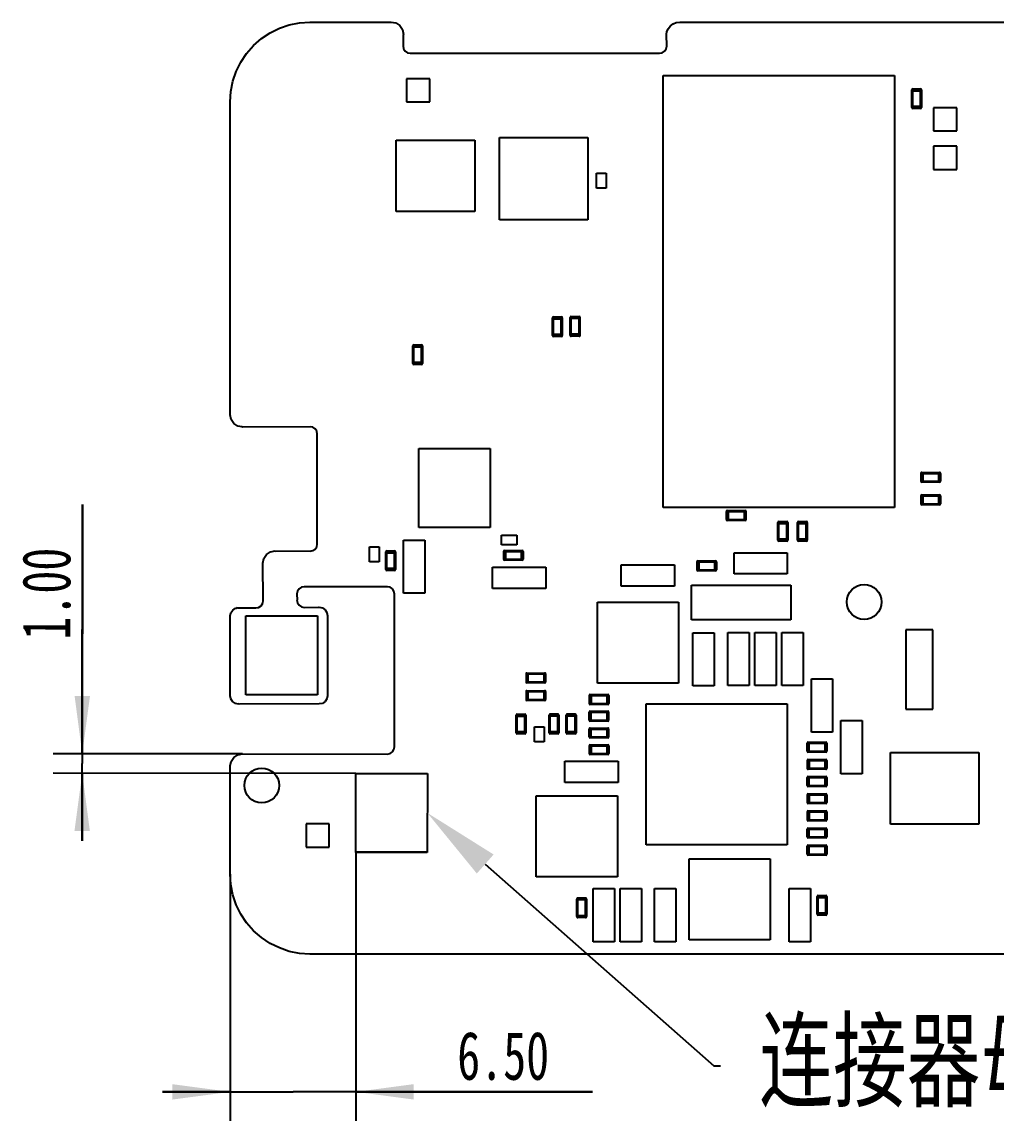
# Model space of a CAD drawing. Header units: millimetres. Extents: x 0 to 420, y 0 to 297.
# Drawn here: x 137.5 to 188, y 108.4 to 165.4 of the extents above; entities that cross this region are included whole.
import ezdxf
from ezdxf import colors
from ezdxf.entities.mleader import LeaderData, LeaderLine
from ezdxf.math import Vec2, Vec3

# ---------------------------------------------------------------- set-up
doc = ezdxf.new("R2010")
doc.units = ezdxf.units.MM
doc.header["$LTSCALE"] = 23.1
doc.linetypes.add('PHANTOM', pattern=[0.8, 0.45, -0.05, 0.1, -0.05, 0.1, -0.05])
doc.layers.get('0').update_dxf_attribs({"linetype": 'CONTINUOUS'})
doc.layers.add('DEFAULT_3', color=7, linetype='PHANTOM')
doc.styles.get("Standard").update_dxf_attribs({"font": 'txt', "width": 0.7})
doc.dimstyles.new('DIMSTYLE_1', dxfattribs={"dimtxt": 2.5, "dimasz": 3, "dimexe": 0.18, "dimexo": 0.0625, "dimgap": 0.09, "dimtad": 1, "dimzin": 0, "dimdsep": 46, "dimtxsty": 'Standard', "dimblk": '_FILLED', "dimblk1": '_FILLED', "dimblk2": '_FILLED', "dimcen": 0.09, "dimadec": 0, "dimazin": 0, "dimtp": 0.01, "dimtm": 0.01, "dimtfac": 1, "dimtofl": 0, "dimtmove": 0, "dimatfit": 3, "dimldrblk": '_FILLED', "dimfxl": 1, "dimtolj": 1, "dimtzin": 0, "dimarcsym": 0})

# ---------------------------------------------------------------- blocks, each defined once
blk = doc.blocks.new('_FILLED')
at = {"color": 0, "linetype": 'ByBlock'}
blk.add_solid([(0, 0), (-1, 0.133), (-1, -0.133)], dxfattribs=at)
blk = doc.blocks.new('*D1')
at = {"color": 2, "linetype": 'Continuous', "transparency": 16777216}
for p, q in [((140.593, 127.505), (140.606, 140.419)), ((140.606, 140.419), (140.593, 127.005)), ((148.888, 127.497), (139.093, 127.506)), ((140.589, 123.005), (140.593, 127.005)), ((154.765, 126.491), (139.092, 126.506)), ((140.592, 126.505), (140.589, 123.005))]:
    blk.add_line(p, q, dxfattribs=at)
at = {"color": 2, "linetype": 'Continuous', "transparency": 16777216, "xscale": 3, "yscale": 3, "zscale": 3}
for p, rotation in [((140.593, 127.505), 269.9442324329), ((140.592, 126.505), 89.94423243290001)]:
    blk.add_blockref('_FILLED', p, dxfattribs=dict(at, rotation=rotation))
at = {"color": 2, "linetype": 'Continuous', "transparency": 16777216, "insert": (137.474, 133.422), "char_height": 2.5, "width": 7, "attachment_point": 1, "rotation": 89.9442, "line_spacing_factor": 0.9}
blk.add_mtext('1.00', dxfattribs=at)
blk = doc.blocks.new('*D2')
at = {"color": 2, "linetype": 'Continuous', "transparency": 16777216}
for p, q in [((154.761, 122.408), (154.763, 108.497)), ((148.257, 121.269), (148.259, 108.496)), ((148.258, 109.996), (144.758, 109.995)), ((144.758, 109.995), (151.511, 109.996)), ((167.013, 109.998), (151.511, 109.996)), ((154.763, 109.997), (167.013, 109.998))]:
    blk.add_line(p, q, dxfattribs=at)
at = {"color": 2, "linetype": 'Continuous', "transparency": 16777216, "xscale": 3, "yscale": 3, "zscale": 3}
for p, rotation in [((148.258, 109.996), 0.0091213056), ((154.763, 109.997), 180.0039091487999)]:
    blk.add_blockref('_FILLED', p, dxfattribs=dict(at, rotation=rotation))
at = {"color": 2, "linetype": 'Continuous', "transparency": 16777216, "insert": (160.013, 113.123), "char_height": 2.5, "width": 7, "attachment_point": 1, "line_spacing_factor": 0.9}
blk.add_mtext('6.50', dxfattribs=at)

msp = doc.modelspace()

# ---------------------------------------------------------------- linework, layer by layer
at = {"color": 6, "linetype": 'Continuous'}
for p, q in [((151.318, 165.265), (151.849, 165.37)), ((151.849, 165.37), (152.388, 165.401)), ((152.388, 165.401), (156.589, 165.409)), ((156.589, 165.409), (156.833, 165.36)), ((171.196, 165.313), (171.361, 165.382)), ((171.361, 165.382), (171.538, 165.405)), ((171.538, 165.405), (171.6, 165.397)), ((171.6, 165.397), (235.788, 165.406)), ((149.871, 164.551), (150.32, 164.851)), ((150.32, 164.851), (150.806, 165.091)), ((150.806, 165.091), (151.318, 165.265)), ((156.833, 165.36), (157.041, 165.222)), ((157.041, 165.222), (157.179, 165.014)), ((157.179, 165.014), (157.228, 164.769)), ((170.858, 164.781), (170.876, 164.897)), ((170.876, 164.897), (170.945, 165.062)), ((170.945, 165.062), (171.054, 165.204)), ((171.054, 165.204), (171.196, 165.313)), ((149.464, 164.194), (149.871, 164.551)), ((157.216, 164.769), (157.209, 164.169)), ((157.228, 164.769), (157.216, 164.769)), ((170.851, 164.769), (170.858, 164.781)), ((170.864, 164.16), (170.851, 164.769)), ((148.806, 163.337), (149.107, 163.787)), ((149.107, 163.787), (149.464, 164.194)), ((157.209, 164.169), (157.238, 164.024)), ((157.238, 164.024), (157.32, 163.901)), ((157.32, 163.901), (157.443, 163.818)), ((157.443, 163.818), (157.579, 163.794)), ((157.579, 163.794), (170.489, 163.789)), ((170.489, 163.789), (170.634, 163.818)), ((170.634, 163.818), (170.757, 163.901)), ((170.757, 163.901), (170.839, 164.024)), ((170.839, 164.024), (170.864, 164.16)), ((148.567, 162.852), (148.806, 163.337)), ((148.393, 162.34), (148.567, 162.852)), ((148.288, 161.809), (148.393, 162.34)), ((148.252, 161.269), (148.288, 161.809)), ((148.256, 145.06), (148.252, 161.269)), ((148.251, 145.069), (148.261, 145.071)), ((148.298, 144.826), (148.256, 145.06)), ((148.436, 144.619), (148.298, 144.826)), ((148.644, 144.48), (148.436, 144.619)), ((148.866, 144.438), (148.644, 144.48)), ((148.888, 144.431), (148.866, 144.438)), ((152.398, 144.445), (148.888, 144.431)), ((152.534, 144.42), (152.398, 144.445)), ((152.657, 144.338), (152.534, 144.42)), ((152.739, 144.215), (152.657, 144.338)), ((152.768, 144.069), (152.739, 144.215)), ((152.763, 138.36), (152.768, 144.069)), ((150.344, 137.97), (150.588, 138.019)), ((150.588, 138.019), (150.588, 138.006)), ((150.588, 138.006), (152.389, 138.016)), ((152.389, 138.016), (152.39, 137.998)), ((152.39, 137.998), (152.537, 138.028)), ((152.537, 138.028), (152.658, 138.109)), ((152.658, 138.109), (152.74, 138.231)), ((152.74, 138.231), (152.763, 138.36)), ((149.951, 137.388), (149.998, 137.624)), ((149.998, 137.624), (150.136, 137.831)), ((150.136, 137.831), (150.344, 137.97)), ((149.961, 135.466), (149.951, 137.388)), ((151.738, 135.925), (151.713, 135.789)), ((151.713, 135.789), (151.726, 135.469)), ((151.82, 136.048), (151.738, 135.925)), ((151.943, 136.13), (151.82, 136.048)), ((152.088, 136.159), (151.943, 136.13)), ((156.398, 136.155), (152.088, 136.159)), ((156.534, 136.13), (156.398, 136.155)), ((156.657, 136.048), (156.534, 136.13)), ((156.739, 135.925), (156.657, 136.048)), ((156.768, 135.779), (156.739, 135.925)), ((156.764, 127.86), (156.768, 135.779)), ((149.725, 135.091), (149.853, 135.177)), ((149.853, 135.177), (149.939, 135.305)), ((149.939, 135.305), (149.969, 135.455)), ((149.967, 135.466), (149.961, 135.466)), ((149.969, 135.455), (149.967, 135.466)), ((151.708, 135.469), (151.738, 135.322)), ((151.726, 135.469), (151.708, 135.469)), ((151.738, 135.322), (151.82, 135.199)), ((151.82, 135.199), (151.944, 135.116)), ((148.251, 134.637), (148.26, 134.66)), ((148.258, 130.508), (148.251, 134.637)), ((148.26, 134.66), (148.289, 134.809)), ((148.289, 134.809), (148.384, 134.95)), ((148.384, 134.95), (148.525, 135.044)), ((148.525, 135.044), (148.585, 135.056)), ((148.585, 135.056), (148.641, 135.079)), ((148.641, 135.079), (148.641, 135.069)), ((148.641, 135.069), (148.679, 135.075)), ((148.679, 135.075), (148.695, 135.073)), ((148.695, 135.073), (149.585, 135.063)), ((151.944, 135.116), (152.079, 135.092)), ((152.079, 135.092), (152.813, 135.105)), ((152.813, 135.105), (152.845, 135.092)), ((152.845, 135.092), (152.859, 135.099)), ((152.859, 135.099), (153.029, 135.065)), ((153.029, 135.065), (153.17, 134.97)), ((153.17, 134.97), (153.265, 134.829)), ((153.265, 134.829), (153.299, 134.659)), ((153.299, 134.659), (153.29, 134.637)), ((153.294, 134.637), (153.297, 130.517)), ((148.286, 130.35), (148.258, 130.508)), ((148.38, 130.209), (148.286, 130.35)), ((148.522, 130.114), (148.38, 130.209)), ((148.692, 130.081), (148.522, 130.114)), ((148.712, 130.089), (148.692, 130.081)), ((148.736, 130.079), (148.712, 130.089)), ((152.871, 130.086), (148.736, 130.079)), ((153.028, 130.114), (152.871, 130.086)), ((153.169, 130.209), (153.028, 130.114)), ((153.264, 130.35), (153.169, 130.209)), ((153.297, 130.517), (153.264, 130.35)), ((156.739, 127.724), (156.764, 127.86)), ((148.298, 127.114), (148.436, 127.322)), ((148.436, 127.322), (148.644, 127.46)), ((148.644, 127.46), (148.888, 127.509)), ((148.888, 127.509), (148.888, 127.497)), ((148.888, 127.497), (156.388, 127.489)), ((156.388, 127.489), (156.534, 127.518)), ((156.534, 127.518), (156.657, 127.601)), ((156.657, 127.601), (156.739, 127.724)), ((148.256, 126.878), (148.298, 127.114)), ((148.257, 121.269), (148.256, 126.878)), ((148.288, 120.729), (148.257, 121.269)), ((148.393, 120.199), (148.288, 120.729)), ((148.567, 119.686), (148.393, 120.199)), ((148.806, 119.201), (148.567, 119.686)), ((149.107, 118.751), (148.806, 119.201)), ((149.464, 118.345), (149.107, 118.751)), ((149.871, 117.988), (149.464, 118.345)), ((150.32, 117.687), (149.871, 117.988)), ((150.806, 117.448), (150.32, 117.687)), ((151.318, 117.274), (150.806, 117.448)), ((151.849, 117.168), (151.318, 117.274)), ((152.388, 117.133), (151.849, 117.168)), ((235.788, 117.138), (152.388, 117.133))]:
    msp.add_line(p, q, dxfattribs=at)
at = {"color": 7, "linetype": 'Continuous'}
for p, q in [((170.682, 140.255), (170.682, 162.636)), ((170.682, 162.636), (182.661, 162.636)), ((182.661, 162.636), (182.661, 140.255)), ((157.387, 162.471), (157.387, 161.268)), ((158.59, 162.471), (157.387, 162.471)), ((158.59, 161.268), (158.59, 162.471)), ((183.555, 160.981), (183.555, 161.895)), ((183.555, 161.845), (184.063, 161.845)), ((183.605, 161.946), (184.012, 161.946)), ((184.063, 161.895), (184.063, 160.981)), ((157.387, 161.268), (158.59, 161.268)), ((184.063, 161.032), (183.555, 161.032)), ((184.012, 160.93), (183.605, 160.93)), ((184.687, 160.971), (184.687, 159.768)), ((185.89, 160.971), (184.687, 160.971)), ((185.89, 159.768), (185.89, 160.971)), ((184.687, 159.768), (185.89, 159.768)), ((156.847, 155.593), (156.847, 159.296)), ((156.847, 159.296), (160.93, 159.296)), ((160.93, 159.296), (160.93, 155.593)), ((162.207, 155.158), (162.207, 159.431)), ((162.207, 159.431), (166.77, 159.431)), ((166.77, 159.431), (166.77, 155.158)), ((184.687, 158.971), (184.687, 157.768)), ((185.89, 158.971), (184.687, 158.971)), ((185.89, 157.768), (185.89, 158.971)), ((167.225, 156.798), (167.225, 157.586)), ((167.225, 157.586), (167.728, 157.586)), ((167.728, 157.586), (167.728, 156.798)), ((184.687, 157.768), (185.89, 157.768)), ((167.728, 156.798), (167.225, 156.798)), ((160.93, 155.593), (156.847, 155.593)), ((166.77, 155.158), (162.207, 155.158)), ((164.948, 149.166), (164.948, 150.08)), ((164.948, 150.029), (165.456, 150.029)), ((164.999, 150.131), (165.405, 150.131)), ((165.456, 150.08), (165.456, 149.166)), ((165.864, 149.182), (165.864, 150.097)), ((166.372, 150.046), (165.864, 150.046)), ((166.322, 150.147), (165.915, 150.147)), ((166.372, 150.097), (166.372, 149.182)), ((165.456, 149.217), (164.948, 149.217)), ((165.405, 149.115), (164.999, 149.115)), ((166.372, 149.233), (165.864, 149.233)), ((166.322, 149.131), (165.915, 149.131)), ((157.709, 147.718), (157.709, 148.632)), ((157.709, 148.582), (158.217, 148.582)), ((157.76, 148.683), (158.166, 148.683)), ((158.217, 148.632), (158.217, 147.718)), ((158.217, 147.769), (157.709, 147.769)), ((158.166, 147.667), (157.76, 147.667)), ((158.017, 139.228), (158.017, 143.311)), ((158.017, 143.311), (161.72, 143.311)), ((161.72, 143.311), (161.72, 139.228)), ((184.028, 142.033), (184.028, 141.626)), ((184.079, 142.084), (184.993, 142.084)), ((184.13, 142.084), (184.13, 141.576)), ((184.942, 142.084), (184.942, 141.576)), ((185.044, 142.033), (185.044, 141.626)), ((184.993, 141.576), (184.079, 141.576)), ((184.028, 140.864), (184.028, 140.458)), ((184.079, 140.915), (184.993, 140.915)), ((184.13, 140.915), (184.13, 140.407)), ((184.942, 140.915), (184.942, 140.407)), ((185.044, 140.864), (185.044, 140.458)), ((184.993, 140.407), (184.079, 140.407)), ((182.661, 140.255), (170.682, 140.255)), ((173.953, 139.645), (173.953, 140.051)), ((174.004, 140.102), (174.919, 140.102)), ((174.055, 139.594), (174.055, 140.102)), ((174.868, 140.102), (174.868, 139.594)), ((174.969, 140.051), (174.969, 139.645)), ((161.72, 139.228), (158.017, 139.228)), ((174.919, 139.594), (174.004, 139.594)), ((176.62, 138.566), (176.62, 139.481)), ((176.62, 139.43), (177.128, 139.43)), ((176.671, 139.531), (177.078, 139.531)), ((177.128, 139.481), (177.128, 138.566)), ((177.636, 138.566), (177.636, 139.481)), ((177.636, 139.43), (178.144, 139.43)), ((177.687, 139.531), (178.094, 139.531)), ((178.144, 139.481), (178.144, 138.566)), ((157.234, 135.825), (157.234, 138.579)), ((157.234, 138.579), (158.337, 138.579)), ((158.337, 138.579), (158.337, 135.825)), ((162.307, 138.322), (162.307, 138.826)), ((162.307, 138.826), (163.095, 138.826)), ((163.095, 138.826), (163.095, 138.322)), ((177.128, 138.617), (176.62, 138.617)), ((178.144, 138.617), (177.636, 138.617)), ((155.464, 137.443), (155.464, 138.231)), ((155.464, 138.231), (155.968, 138.231)), ((155.968, 138.231), (155.968, 137.443)), ((156.363, 138.015), (156.769, 138.015)), ((163.095, 138.322), (162.307, 138.322)), ((162.459, 138.041), (163.373, 138.041)), ((162.51, 138.041), (162.51, 137.533)), ((163.322, 138.041), (163.322, 137.533)), ((177.078, 138.515), (176.671, 138.515)), ((178.094, 138.515), (177.687, 138.515)), ((155.968, 137.443), (155.464, 137.443)), ((156.312, 137.05), (156.312, 137.964)), ((156.312, 137.914), (156.82, 137.914)), ((156.82, 137.964), (156.82, 137.05)), ((162.408, 137.99), (162.408, 137.583)), ((163.373, 137.533), (162.459, 137.533)), ((163.424, 137.99), (163.424, 137.583)), ((172.43, 137.449), (172.43, 137.042)), ((172.48, 137.499), (173.395, 137.499)), ((172.531, 137.499), (172.531, 136.991)), ((173.344, 137.499), (173.344, 136.991)), ((173.446, 137.449), (173.446, 137.042)), ((174.354, 136.821), (174.354, 137.924)), ((174.354, 137.924), (177.109, 137.924)), ((177.109, 137.924), (177.109, 136.821)), ((156.82, 137.101), (156.312, 137.101)), ((156.769, 136.999), (156.363, 136.999)), ((161.844, 136.067), (161.844, 137.17)), ((161.844, 137.17), (164.598, 137.17)), ((164.598, 137.17), (164.598, 136.067)), ((168.512, 136.186), (168.512, 137.289)), ((168.512, 137.289), (171.267, 137.289)), ((171.267, 137.289), (171.267, 136.186)), ((173.395, 136.991), (172.48, 136.991)), ((177.109, 136.821), (174.354, 136.821)), ((158.337, 135.825), (157.234, 135.825)), ((164.598, 136.067), (161.844, 136.067)), ((171.267, 136.186), (168.512, 136.186)), ((172.144, 134.439), (172.144, 136.242)), ((172.144, 136.242), (177.287, 136.242)), ((177.287, 136.242), (177.287, 134.439)), ((167.282, 131.16), (167.282, 135.36)), ((167.282, 135.36), (171.482, 135.36)), ((171.482, 135.36), (171.482, 131.16)), ((149.074, 130.563), (149.074, 134.647)), ((149.074, 134.647), (152.777, 134.647)), ((152.777, 134.647), (152.777, 130.563)), ((177.287, 134.439), (172.144, 134.439)), ((172.22, 131.025), (172.22, 133.779)), ((172.22, 133.779), (173.323, 133.779)), ((173.323, 133.779), (173.323, 131.025)), ((174.037, 131.042), (174.037, 133.796)), ((174.037, 133.796), (175.14, 133.796)), ((175.14, 133.796), (175.14, 131.042)), ((175.434, 131.042), (175.434, 133.796)), ((175.434, 133.796), (176.537, 133.796)), ((176.537, 133.796), (176.537, 131.042)), ((176.831, 131.042), (176.831, 133.796)), ((176.831, 133.796), (177.934, 133.796)), ((177.934, 133.796), (177.934, 131.042)), ((183.241, 133.92), (183.241, 129.817)), ((184.644, 133.92), (183.241, 133.92)), ((184.644, 129.817), (184.644, 133.92)), ((163.576, 131.64), (163.576, 131.233)), ((163.627, 131.691), (164.542, 131.691)), ((164.542, 131.183), (163.627, 131.183)), ((163.678, 131.691), (163.678, 131.183)), ((164.491, 131.691), (164.491, 131.183)), ((164.592, 131.64), (164.592, 131.233)), ((171.482, 131.16), (167.282, 131.16)), ((178.355, 128.629), (178.355, 131.383)), ((178.355, 131.383), (179.458, 131.383)), ((179.458, 131.383), (179.458, 128.629)), ((163.576, 130.725), (163.576, 130.319)), ((163.627, 130.776), (164.542, 130.776)), ((163.678, 130.776), (163.678, 130.268)), ((164.491, 130.776), (164.491, 130.268)), ((164.592, 130.725), (164.592, 130.319)), ((173.323, 131.025), (172.22, 131.025)), ((175.14, 131.042), (174.037, 131.042)), ((176.537, 131.042), (175.434, 131.042)), ((177.934, 131.042), (176.831, 131.042)), ((152.777, 130.563), (149.074, 130.563)), ((164.542, 130.268), (163.627, 130.268)), ((166.842, 130.522), (166.842, 130.116)), ((166.892, 130.573), (167.807, 130.573)), ((167.807, 130.065), (166.892, 130.065)), ((166.943, 130.573), (166.943, 130.065)), ((167.756, 130.573), (167.756, 130.065)), ((167.858, 130.522), (167.858, 130.116)), ((169.794, 122.799), (169.794, 130.102)), ((169.794, 130.102), (177.097, 130.102)), ((177.097, 130.102), (177.097, 122.799)), ((163.064, 128.592), (163.064, 129.506)), ((163.064, 129.456), (163.572, 129.456)), ((163.115, 129.557), (163.521, 129.557)), ((163.572, 129.506), (163.572, 128.592)), ((164.77, 128.592), (164.77, 129.506)), ((165.278, 129.455), (164.77, 129.455)), ((165.227, 129.557), (164.821, 129.557)), ((165.278, 129.506), (165.278, 128.592)), ((165.659, 128.592), (165.659, 129.506)), ((166.167, 129.455), (165.659, 129.455)), ((166.116, 129.557), (165.71, 129.557)), ((166.167, 129.506), (166.167, 128.592)), ((166.841, 129.249), (166.841, 129.656)), ((166.892, 129.707), (167.806, 129.707)), ((166.943, 129.199), (166.943, 129.707)), ((167.756, 129.707), (167.756, 129.199)), ((167.857, 129.656), (167.857, 129.249)), ((183.241, 129.817), (184.644, 129.817)), ((164.011, 128.121), (164.011, 128.91)), ((164.011, 128.91), (164.514, 128.91)), ((164.514, 128.91), (164.514, 128.121)), ((167.806, 129.199), (166.892, 129.199)), ((179.879, 126.47), (179.879, 129.224)), ((179.879, 129.224), (180.982, 129.224)), ((180.982, 129.224), (180.982, 126.47)), ((163.572, 128.643), (163.064, 128.643)), ((163.521, 128.541), (163.115, 128.541)), ((165.278, 128.642), (164.77, 128.642)), ((165.227, 128.541), (164.821, 128.541)), ((166.167, 128.642), (165.659, 128.642)), ((166.116, 128.541), (165.71, 128.541)), ((166.841, 128.383), (166.841, 128.79)), ((166.892, 128.84), (167.806, 128.84)), ((167.806, 128.332), (166.892, 128.332)), ((166.943, 128.332), (166.943, 128.84)), ((167.756, 128.84), (167.756, 128.332)), ((167.857, 128.79), (167.857, 128.383)), ((179.458, 128.629), (178.355, 128.629)), ((164.514, 128.121), (164.011, 128.121)), ((166.842, 127.924), (166.842, 127.517)), ((166.892, 127.974), (167.807, 127.974)), ((166.943, 127.974), (166.943, 127.466)), ((167.756, 127.974), (167.756, 127.466)), ((167.858, 127.924), (167.858, 127.517)), ((178.144, 127.644), (178.144, 128.05)), ((178.195, 128.101), (179.11, 128.101)), ((178.246, 127.593), (178.246, 128.101)), ((179.059, 128.101), (179.059, 127.593)), ((179.16, 128.05), (179.16, 127.644)), ((167.807, 127.466), (166.892, 127.466)), ((179.11, 127.593), (178.195, 127.593)), ((178.195, 127.212), (179.11, 127.212)), ((178.246, 127.212), (178.246, 126.704)), ((179.059, 127.212), (179.059, 126.704)), ((182.447, 127.571), (187.03, 127.571)), ((182.447, 123.868), (182.447, 127.571)), ((187.03, 127.571), (187.03, 123.868)), ((148.261, 126.869), (148.251, 126.869)), ((165.591, 126.026), (165.591, 127.129)), ((165.591, 127.129), (168.346, 127.129)), ((168.346, 127.129), (168.346, 126.026)), ((178.145, 127.162), (178.145, 126.755)), ((179.11, 126.704), (178.195, 126.704)), ((179.161, 127.162), (179.161, 126.755)), ((168.346, 126.026), (165.591, 126.026)), ((178.144, 125.866), (178.144, 126.272)), ((178.195, 126.323), (179.11, 126.323)), ((178.246, 125.815), (178.246, 126.323)), ((179.059, 126.323), (179.059, 125.815)), ((179.16, 126.272), (179.16, 125.866)), ((180.982, 126.47), (179.879, 126.47)), ((179.11, 125.815), (178.195, 125.815)), ((164.107, 121.127), (164.107, 125.327)), ((164.107, 125.327), (168.307, 125.327)), ((168.307, 125.327), (168.307, 121.127)), ((178.145, 125.384), (178.145, 124.977)), ((178.195, 125.434), (179.11, 125.434)), ((179.11, 124.926), (178.195, 124.926)), ((178.246, 125.434), (178.246, 124.926)), ((179.059, 125.434), (179.059, 124.926)), ((179.161, 125.384), (179.161, 124.977)), ((178.145, 124.495), (178.145, 124.088)), ((178.195, 124.545), (179.11, 124.545)), ((178.246, 124.545), (178.246, 124.037)), ((179.059, 124.545), (179.059, 124.037)), ((179.161, 124.495), (179.161, 124.088)), ((152.187, 123.871), (152.187, 122.668)), ((153.39, 123.871), (152.187, 123.871)), ((153.39, 122.668), (153.39, 123.871)), ((179.11, 124.037), (178.195, 124.037)), ((187.03, 123.868), (182.447, 123.868)), ((178.144, 123.199), (178.144, 123.605)), ((178.195, 123.656), (179.11, 123.656)), ((178.246, 123.148), (178.246, 123.656)), ((179.059, 123.656), (179.059, 123.148)), ((179.16, 123.605), (179.16, 123.199)), ((152.187, 122.668), (153.39, 122.668)), ((177.097, 122.799), (169.794, 122.799)), ((178.144, 122.31), (178.144, 122.716)), ((179.11, 123.148), (178.195, 123.148)), ((178.195, 122.767), (179.11, 122.767)), ((178.246, 122.259), (178.246, 122.767)), ((179.059, 122.767), (179.059, 122.259)), ((179.16, 122.716), (179.16, 122.31)), ((172.029, 117.873), (172.029, 122.073)), ((172.029, 122.073), (176.228, 122.073)), ((176.228, 122.073), (176.228, 117.873)), ((179.11, 122.259), (178.195, 122.259)), ((168.307, 121.127), (164.107, 121.127)), ((167.052, 117.77), (167.052, 120.524)), ((167.052, 120.524), (168.155, 120.524)), ((168.155, 120.524), (168.155, 117.77)), ((168.449, 117.77), (168.449, 120.524)), ((168.449, 120.524), (169.552, 120.524)), ((169.552, 120.524), (169.552, 117.77)), ((170.227, 117.77), (170.227, 120.524)), ((170.227, 120.524), (171.33, 120.524)), ((171.33, 120.524), (171.33, 117.77)), ((177.212, 120.524), (178.315, 120.524)), ((177.212, 117.77), (177.212, 120.524)), ((178.315, 120.524), (178.315, 117.77)), ((166.207, 119.071), (166.207, 119.985)), ((166.715, 119.935), (166.207, 119.935)), ((166.664, 120.036), (166.257, 120.036)), ((166.715, 119.985), (166.715, 119.071)), ((178.652, 119.198), (178.652, 120.113)), ((178.652, 120.062), (179.16, 120.062)), ((178.703, 120.163), (179.11, 120.163)), ((179.16, 120.113), (179.16, 119.198)), ((179.16, 119.249), (178.652, 119.249)), ((166.715, 119.122), (166.207, 119.122)), ((166.664, 119.02), (166.257, 119.02)), ((179.11, 119.147), (178.703, 119.147)), ((168.155, 117.77), (167.052, 117.77)), ((169.552, 117.77), (168.449, 117.77)), ((171.33, 117.77), (170.227, 117.77)), ((176.228, 117.873), (172.029, 117.873)), ((178.315, 117.77), (177.212, 117.77))]:
    msp.add_line(p, q, dxfattribs=at)
at = {"color": 2, "linetype": 'Continuous'}
for p, q in [((149.585, 135.063), (149.725, 135.091)), ((153.299, 134.637), (153.289, 134.637)), ((148.261, 126.869), (148.249, 126.869))]:
    msp.add_line(p, q, dxfattribs=at)
at = {"color": 1, "linetype": 'Continuous'}
for p, q in [((154.761, 122.408), (154.765, 126.491)), ((154.761, 122.387), (154.761, 126.487)), ((154.765, 126.491), (158.468, 126.487)), ((158.468, 126.487), (158.464, 122.404)), ((158.464, 122.404), (154.761, 122.408)), ((158.461, 122.387), (154.761, 122.387)), ((158.461, 122.404), (158.461, 122.387))]:
    msp.add_line(p, q, dxfattribs=at)
at = {"color": 6, "linetype": 'Continuous'}
for centre in [(181.088, 135.369), (149.888, 125.869)]:
    msp.add_circle(centre, 0.9, dxfattribs=at)
at = {"color": 7, "linetype": 'Continuous'}
for centre, start, end in [((183.605, 161.895), 90, 180), ((184.012, 161.895), 0, 90), ((183.605, 160.981), 180, 270), ((184.012, 160.981), 270, 360), ((164.999, 150.08), 90, 180), ((165.405, 150.08), 0, 90), ((165.915, 150.097), 90, 180), ((166.322, 150.097), 0, 90), ((164.999, 149.166), 180, 270), ((165.405, 149.166), 270, 360), ((165.915, 149.182), 180, 270), ((166.322, 149.182), 270, 360), ((157.76, 148.632), 90, 180), ((158.166, 148.632), 0, 90), ((157.76, 147.718), 180, 270), ((158.166, 147.718), 270, 360), ((184.079, 142.033), 90, 180), ((184.993, 142.033), 0, 90), ((184.079, 141.626), 180, 270), ((184.993, 141.626), 270, 360), ((184.079, 140.864), 90, 180), ((184.993, 140.864), 0, 90), ((184.079, 140.458), 180, 270), ((184.993, 140.458), 270, 360), ((174.004, 140.051), 90, 180), ((174.919, 140.051), 0, 90), ((174.004, 139.645), 180, 270), ((174.919, 139.645), 270, 360), ((176.671, 139.481), 90, 180), ((177.078, 139.481), 0, 90), ((177.687, 139.481), 90, 180), ((178.094, 139.481), 0, 90), ((156.363, 137.964), 90, 180), ((156.769, 137.964), 0, 90), ((162.459, 137.99), 90, 180), ((163.373, 137.99), 0, 90), ((176.671, 138.566), 180, 270), ((177.078, 138.566), 270, 360), ((177.687, 138.566), 180, 270), ((178.094, 138.566), 270, 360), ((162.459, 137.583), 180, 270), ((163.373, 137.583), 270, 360), ((172.48, 137.449), 90, 180), ((173.395, 137.449), 0, 90), ((156.363, 137.05), 180, 270), ((156.769, 137.05), 270, 360), ((172.48, 137.042), 180, 270), ((173.395, 137.042), 270, 360), ((163.627, 131.64), 90, 180), ((163.627, 131.233), 180, 270), ((164.542, 131.64), 0, 90), ((164.542, 131.233), 270, 360), ((163.627, 130.725), 90, 180), ((164.542, 130.725), 0, 90), ((163.627, 130.319), 180, 270), ((164.542, 130.319), 270, 360), ((166.892, 130.522), 90, 180), ((166.892, 130.116), 180, 270), ((167.807, 130.522), 0, 90), ((167.807, 130.116), 270, 360), ((163.115, 129.506), 90, 180), ((163.521, 129.506), 0, 90), ((164.821, 129.506), 90, 180), ((165.227, 129.506), 0, 90), ((165.71, 129.506), 90, 180), ((166.116, 129.506), 0, 90), ((166.892, 129.656), 90, 180), ((167.806, 129.656), 0, 90), ((166.892, 129.249), 180, 270), ((167.806, 129.249), 270, 360), ((163.115, 128.592), 180, 270), ((163.521, 128.592), 270, 360), ((164.821, 128.592), 180, 270), ((165.227, 128.592), 270, 360), ((165.71, 128.592), 180, 270), ((166.116, 128.592), 270, 360), ((166.892, 128.79), 90, 180), ((166.892, 128.383), 180, 270), ((167.806, 128.79), 0, 90), ((167.806, 128.383), 270, 360), ((166.892, 127.924), 90, 180), ((167.807, 127.924), 0, 90), ((178.195, 128.05), 90, 180), ((179.11, 128.05), 0, 90), ((166.892, 127.517), 180, 270), ((167.807, 127.517), 270, 360), ((178.195, 127.644), 180, 270), ((178.195, 127.162), 90, 180), ((179.11, 127.644), 270, 360), ((179.11, 127.162), 0, 90), ((178.195, 126.755), 180, 270), ((179.11, 126.755), 270, 360), ((178.195, 126.272), 90, 180), ((179.11, 126.272), 0, 90), ((178.195, 125.866), 180, 270), ((179.11, 125.866), 270, 360), ((178.195, 125.384), 90, 180), ((178.195, 124.977), 180, 270), ((179.11, 125.384), 0, 90), ((179.11, 124.977), 270, 360), ((178.195, 124.495), 90, 180), ((179.11, 124.495), 0, 90), ((178.195, 124.088), 180, 270), ((179.11, 124.088), 270, 360), ((178.195, 123.605), 90, 180), ((178.195, 123.199), 180, 270), ((179.11, 123.605), 0, 90), ((179.11, 123.199), 270, 360), ((178.195, 122.716), 90, 180), ((179.11, 122.716), 0, 90), ((178.195, 122.31), 180, 270), ((179.11, 122.31), 270, 360), ((166.257, 119.985), 90, 180), ((166.664, 119.985), 0, 90), ((178.703, 120.113), 90, 180), ((179.11, 120.113), 0, 90), ((178.703, 119.198), 180, 270), ((179.11, 119.198), 270, 360), ((166.257, 119.071), 180, 270), ((166.664, 119.071), 270, 360)]:
    msp.add_arc(centre, 0.0508, start, end, dxfattribs=at)
at = {"layer": 'DEFAULT_3', "color": 7, "linetype": 'PHANTOM'}
for p, q in [((183.555, 161.895), (184.063, 161.895)), ((183.605, 160.93), (183.605, 161.946)), ((184.012, 160.93), (184.012, 161.946)), ((183.555, 160.981), (184.063, 160.981)), ((164.948, 150.08), (165.456, 150.08)), ((164.999, 149.115), (164.999, 150.131)), ((165.405, 149.115), (165.405, 150.131)), ((165.864, 150.097), (166.372, 150.097)), ((165.915, 149.131), (165.915, 150.147)), ((166.322, 149.131), (166.322, 150.147)), ((164.948, 149.166), (165.456, 149.166)), ((165.864, 149.182), (166.372, 149.182)), ((157.709, 148.632), (158.217, 148.632)), ((157.76, 147.667), (157.76, 148.683)), ((158.166, 147.667), (158.166, 148.683)), ((157.709, 147.718), (158.217, 147.718)), ((184.028, 142.033), (185.044, 142.033)), ((184.079, 141.576), (184.079, 142.084)), ((184.993, 141.576), (184.993, 142.084)), ((184.028, 141.626), (185.044, 141.626)), ((184.028, 140.864), (185.044, 140.864)), ((184.079, 140.407), (184.079, 140.915)), ((184.993, 140.407), (184.993, 140.915)), ((184.028, 140.458), (185.044, 140.458)), ((173.953, 140.051), (174.969, 140.051)), ((174.004, 139.594), (174.004, 140.102)), ((174.919, 139.594), (174.919, 140.102)), ((173.953, 139.645), (174.969, 139.645)), ((176.62, 139.481), (177.128, 139.481)), ((176.671, 138.515), (176.671, 139.531)), ((177.078, 138.515), (177.078, 139.531)), ((177.636, 139.481), (178.144, 139.481)), ((177.687, 138.515), (177.687, 139.531)), ((178.094, 138.515), (178.094, 139.531)), ((156.363, 136.999), (156.363, 138.015)), ((156.769, 136.999), (156.769, 138.015)), ((162.459, 137.533), (162.459, 138.041)), ((163.373, 137.533), (163.373, 138.041)), ((176.62, 138.566), (177.128, 138.566)), ((177.636, 138.566), (178.144, 138.566)), ((156.312, 137.964), (156.82, 137.964)), ((162.408, 137.99), (163.424, 137.99)), ((162.408, 137.583), (163.424, 137.583)), ((172.43, 137.449), (173.446, 137.449)), ((172.48, 136.991), (172.48, 137.499)), ((173.395, 136.991), (173.395, 137.499)), ((156.312, 137.05), (156.82, 137.05)), ((172.43, 137.042), (173.446, 137.042)), ((163.576, 131.64), (164.592, 131.64)), ((163.576, 131.233), (164.592, 131.233)), ((163.627, 131.183), (163.627, 131.691)), ((164.542, 131.183), (164.542, 131.691)), ((163.576, 130.725), (164.592, 130.725)), ((163.627, 130.268), (163.627, 130.776)), ((164.542, 130.268), (164.542, 130.776)), ((163.576, 130.319), (164.592, 130.319)), ((166.842, 130.522), (167.858, 130.522)), ((166.842, 130.116), (167.858, 130.116)), ((166.892, 130.065), (166.892, 130.573)), ((167.807, 130.065), (167.807, 130.573)), ((163.064, 129.506), (163.572, 129.506)), ((163.115, 128.541), (163.115, 129.557)), ((163.521, 128.541), (163.521, 129.557)), ((164.77, 129.506), (165.278, 129.506)), ((164.821, 128.541), (164.821, 129.557)), ((165.227, 128.541), (165.227, 129.557)), ((165.659, 129.506), (166.167, 129.506)), ((165.71, 128.541), (165.71, 129.557)), ((166.116, 128.541), (166.116, 129.557)), ((166.841, 129.656), (167.857, 129.656)), ((166.892, 129.199), (166.892, 129.707)), ((167.806, 129.199), (167.806, 129.707)), ((166.841, 129.249), (167.857, 129.249)), ((163.064, 128.592), (163.572, 128.592)), ((164.77, 128.592), (165.278, 128.592)), ((165.659, 128.592), (166.167, 128.592)), ((166.841, 128.79), (167.857, 128.79)), ((166.841, 128.383), (167.857, 128.383)), ((166.892, 128.332), (166.892, 128.84)), ((167.806, 128.332), (167.806, 128.84)), ((166.842, 127.924), (167.858, 127.924)), ((166.892, 127.466), (166.892, 127.974)), ((167.807, 127.466), (167.807, 127.974)), ((178.144, 128.05), (179.16, 128.05)), ((178.195, 127.593), (178.195, 128.101)), ((179.11, 127.593), (179.11, 128.101)), ((166.842, 127.517), (167.858, 127.517)), ((178.144, 127.644), (179.16, 127.644)), ((178.195, 126.704), (178.195, 127.212)), ((179.11, 126.704), (179.11, 127.212)), ((178.145, 127.162), (179.161, 127.162)), ((178.145, 126.755), (179.161, 126.755)), ((178.144, 126.272), (179.16, 126.272)), ((178.195, 125.815), (178.195, 126.323)), ((179.11, 125.815), (179.11, 126.323)), ((178.144, 125.866), (179.16, 125.866)), ((178.145, 125.384), (179.161, 125.384)), ((178.145, 124.977), (179.161, 124.977)), ((178.195, 124.926), (178.195, 125.434)), ((179.11, 124.926), (179.11, 125.434)), ((178.145, 124.495), (179.161, 124.495)), ((178.195, 124.037), (178.195, 124.545)), ((179.11, 124.037), (179.11, 124.545)), ((178.145, 124.088), (179.161, 124.088)), ((178.144, 123.605), (179.16, 123.605)), ((178.144, 123.199), (179.16, 123.199)), ((178.195, 123.148), (178.195, 123.656)), ((179.11, 123.148), (179.11, 123.656)), ((178.144, 122.716), (179.16, 122.716)), ((178.195, 122.259), (178.195, 122.767)), ((179.11, 122.259), (179.11, 122.767)), ((178.144, 122.31), (179.16, 122.31)), ((166.207, 119.985), (166.715, 119.985)), ((166.257, 119.02), (166.257, 120.036)), ((166.664, 119.02), (166.664, 120.036)), ((178.652, 120.113), (179.16, 120.113)), ((178.703, 119.147), (178.703, 120.163)), ((179.11, 119.147), (179.11, 120.163)), ((178.652, 119.198), (179.16, 119.198)), ((166.207, 119.071), (166.715, 119.071))]:
    msp.add_line(p, q, dxfattribs=at)

# ---------------------------------------------------------------- dimensions: what is measured, and where the dimension line sits
at = {"color": 2, "linetype": 'Continuous'}
for base, p1, p2, angle, picture, middle in [((140.593, 127.505), (154.765, 126.491), (148.888, 127.497), 89.9442, '*D1', (138.727, 136.921)), ((154.763, 109.997), (148.257, 121.269), (154.761, 122.408), 0.0091, '*D2', (163.513, 111.873))]:
    dim = msp.add_linear_dim(base=base, p1=p1, p2=p2, angle=angle, dimstyle='DIMSTYLE_1', dxfattribs=at)
    dim.commit()
    dim.dimension.update_dxf_attribs({"geometry": picture, "text_midpoint": middle, "dimtype": 160})

# ---------------------------------------------------------------- leaders
ml = msp.add_multileader_mtext('Standard')
ml.set_content('{\\fSimSun|b0|i0|c134|p2;连接器母座}', color=256)
ml.set_leader_properties()
ml.build(insert=Vec2(0, 0))
ml.multileader.update_dxf_attribs({"text_right_attachment_type": 6, "dogleg_length": 0.36})
ctx = ml.context
ctx.base_point, ctx.plane_origin = Vec3(173.656, 111.346), Vec3(175.656, 113.635)
ctx.right_attachment = 6
notes = []
notes.append((ctx, [(0, (1, 1, 0), (173.296, 111.346), (1, 0), 0.36, [(0, [(158.466, 124.446)], 0, [])])]))
ctx.mtext.insert, ctx.mtext.width, ctx.mtext.defined_height, ctx.mtext.flow_direction = Vec3(175.656, 113.635), 25.3459, 5.34, 5
for ctx, leaders in notes:
    for number, flags, end, landing, length, lines in leaders:
        leader = LeaderData()
        leader.index, (leader.has_last_leader_line, leader.has_dogleg_vector, leader.attachment_direction) = number, flags
        leader.last_leader_point, leader.dogleg_vector, leader.dogleg_length = Vec3(end), Vec3(landing), length
        for number, points, colour, breaks in lines:
            line = LeaderLine()
            line.index, line.vertices, line.color, line.breaks = number, Vec3.list(points), colors.encode_raw_color(colour), breaks
            leader.lines.append(line)
        ctx.leaders.append(leader)

doc.saveas('drawing.dxf')
